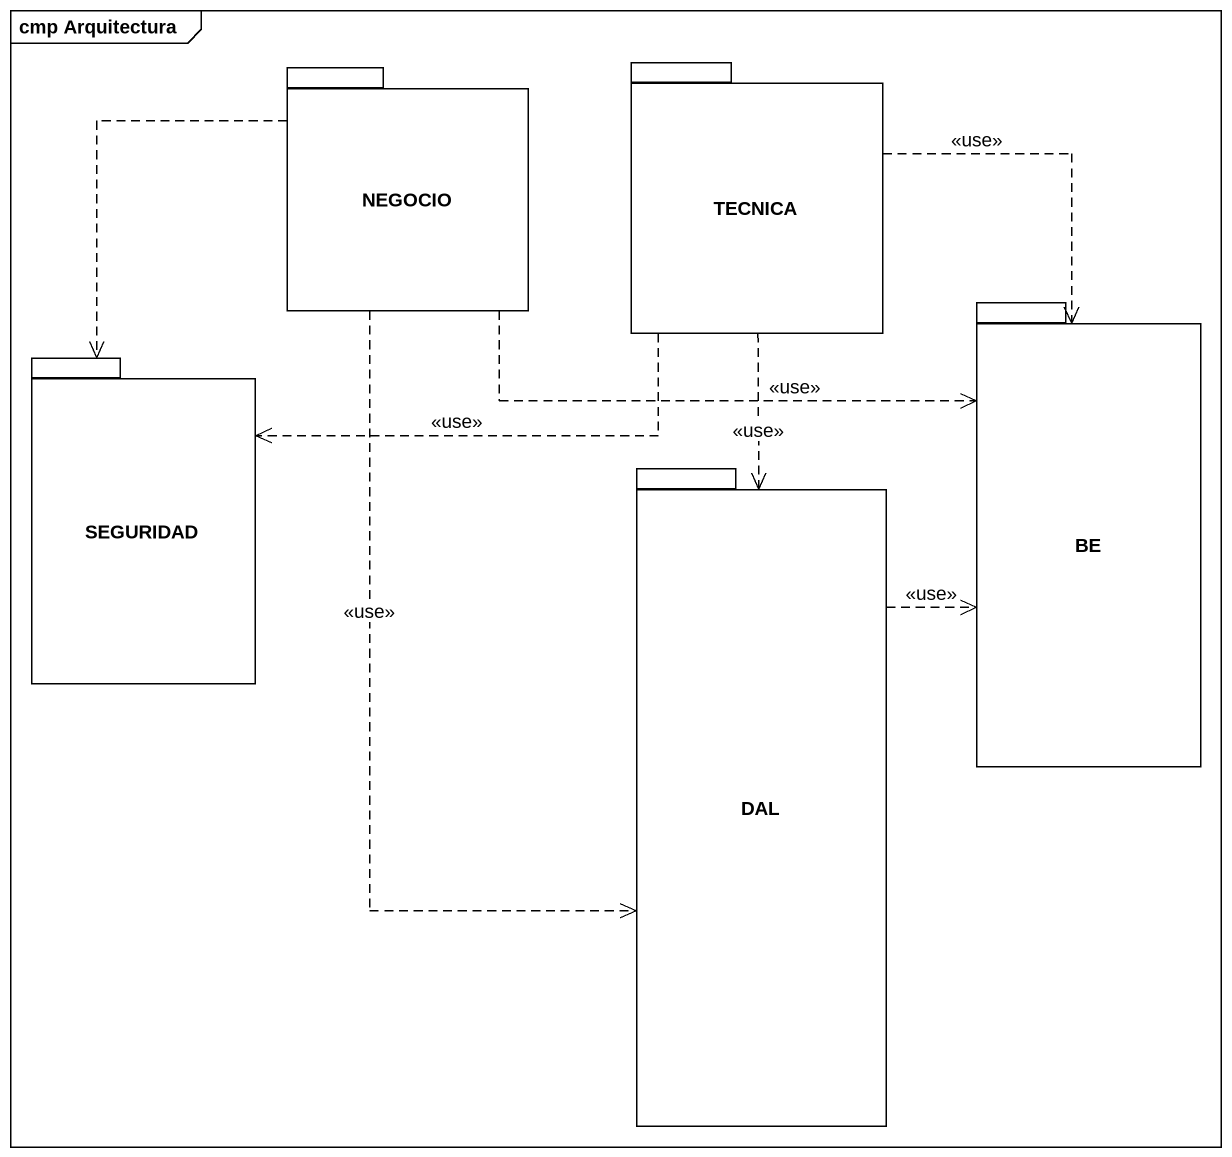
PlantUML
@startuml
mainframe cmp Arquitectura
package NEGOCIO {
}
package TECNICA {
}
package SEGURIDAD {
}
package BE {
}
package DAL {
}
NEGOCIO ..> SEGURIDAD
NEGOCIO .right.> BE : <<use>>
NEGOCIO ..> DAL : <<use>>
TECNICA .left.> SEGURIDAD : <<use>>
TECNICA ..> BE : <<use>>
TECNICA ..> DAL : <<use>>
DAL .up.> BE : <<use>>
@enduml
